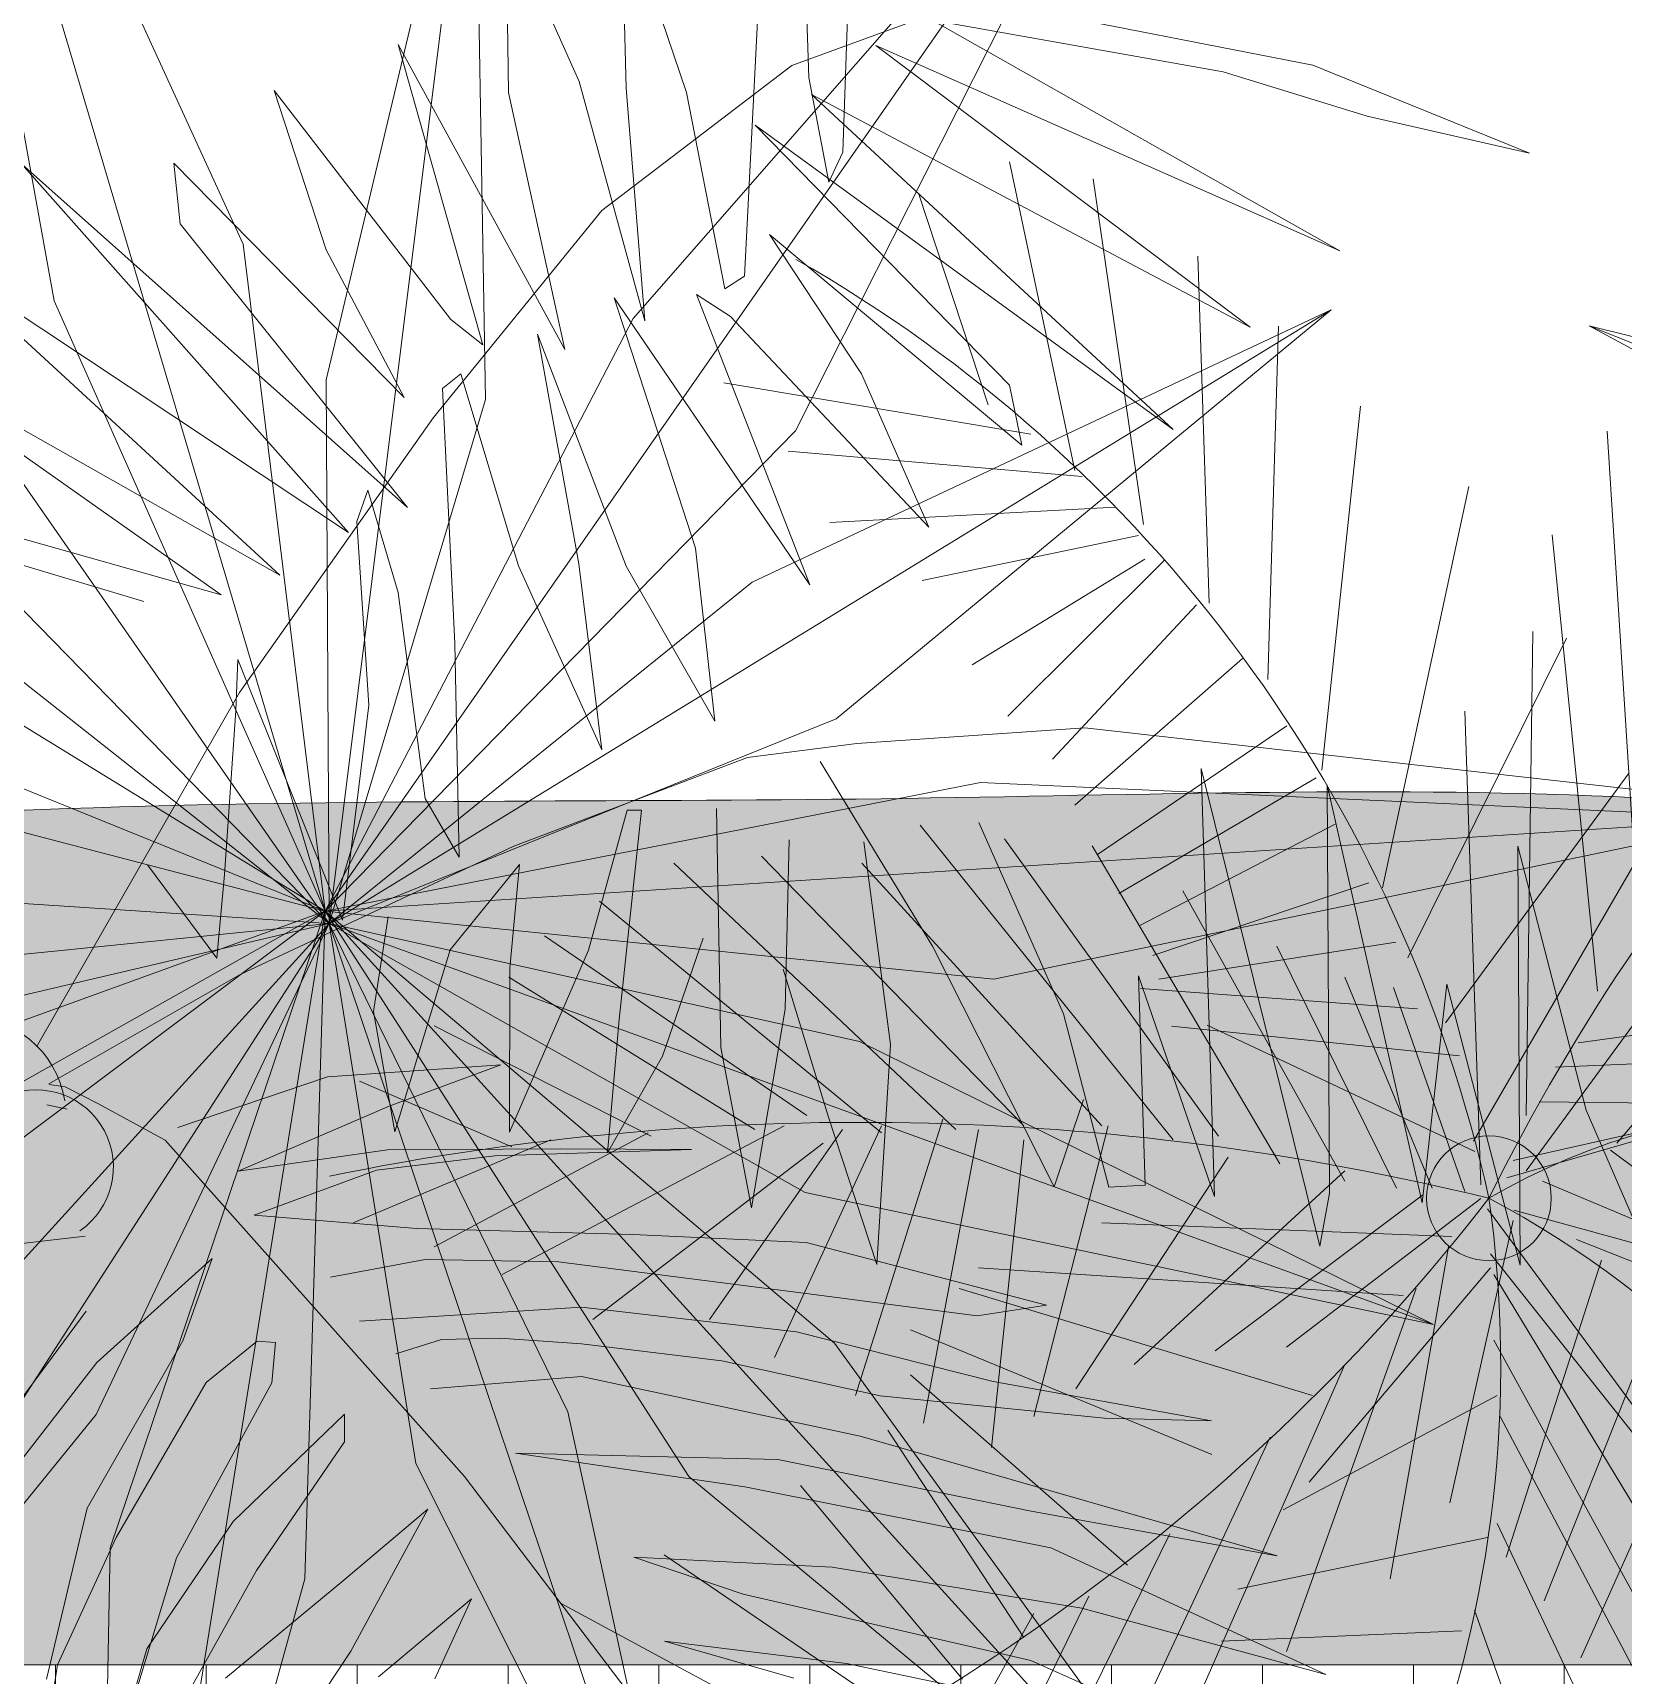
# Model space of a CAD drawing. Header units: metres. Extents: x 8 to 2416, y -346 to 476.
# Drawn here: x 36.892 to 38.32, y 41.144 to 42.618 of the extents above; entities that cross this region are included whole.
import ezdxf

# ---------------------------------------------------------------- set-up
doc = ezdxf.new("R2010")
doc.units = ezdxf.units.M
doc.linetypes.add('0', pattern=[0])
doc.layers.get('0').update_dxf_attribs({"color": 250, "linetype": '0', "lineweight": 20})
for name, color, linetype, lineweight in [('ARBOLES', 86, 'Continuous', 0), ('baños', 140, 'Continuous', 0), ('piso', 253, 'Continuous', 0)]:
    doc.layers.add(name, color=color, linetype=linetype, lineweight=lineweight)
doc.layers.add('arboles oscuros', color=7, linetype='Continuous', lineweight=0, true_color=0x4d582c)
doc.layers.add('grama', color=7, linetype='Continuous', lineweight=0, true_color=0x698c45)
doc.layers.add('hatch piso', color=253, linetype='Continuous', lineweight=0, transparency=0.7)

# ---------------------------------------------------------------- blocks, each defined once
blk = doc.blocks.new('ARBUSTO 2')
at = {"layer": 'arboles oscuros', "color": 252, "true_color": 0x8da178}
for p, q in [((-0.05977702681866504, 1.359074349447354), (2.273736754432321e-13, 5.684341886080801e-14)), ((1.025296746805907, 0.8941045583435425), (2.273736754432321e-13, 2.842170943040401e-14)), ((-1.09983748001946, 0.8006334353528928), (2.273736754432321e-13, 5.684341886080801e-14)), ((-1.311697878169525, -0.3607007855079871), (2.273736754432321e-13, 5.684341886080801e-14)), ((-0.5358230202971299, -1.250419957926198), (2.273736754432321e-13, 5.684341886080801e-14)), ((1.338301157843489, -0.2441442016020687), (2.273736754432321e-13, 5.684341886080801e-14)), ((0.6435375006567483, -1.198547398107166), (2.273736754432321e-13, 5.684341886080801e-14))]:
    blk.add_line(p, q, dxfattribs=at)
for points in [[(2.273736754432321e-13, 5.684341886080801e-14), (0.07705867763343122, 0.6283973886395131), (-0.05977702681866504, 1.359074349447354), (-0.1086469566062078, 0.619762369598817), (2.273736754432321e-13, 5.684341886080801e-14)], [(2.273736754432321e-13, 2.842170943040401e-14), (0.5393461615883552, 0.3315524631603068), (1.025296746805907, 0.8941045583435425), (0.4168094627543724, 0.4713591281699507), (2.273736754432321e-13, 2.842170943040401e-14)], [(2.273736754432321e-13, 5.684341886080801e-14), (-0.443255562289778, 0.452046263502524), (-1.09983748001946, 0.8006334353529212), (-0.5522900016483163, 0.3014719058714377), (2.273736754432321e-13, 5.684341886080801e-14)], [(2.273736754432321e-13, 2.842170943040401e-14), (-0.6297893230430418, -0.06470491811515444), (-1.311697878169525, -0.3607007855079871), (-0.5800474107859372, -0.2438330518832856), (2.273736754432321e-13, 2.842170943040401e-14)], [(2.273736754432321e-13, 5.684341886080801e-14), (-0.3420788781838837, -0.5327319766522578), (-0.5358230202971299, -1.250419957926169), (-0.1710172887908357, -0.605526748282017), (2.273736754432321e-13, 5.684341886080801e-14)], [(2.273736754432321e-13, 8.526512829121202e-14), (0.5954949852105074, -0.2149582295162702), (1.338301157843489, -0.2441442016020403), (0.62839985529763, -0.03198715074481129), (2.273736754432321e-13, 8.526512829121202e-14)], [(2.273736754432321e-13, 8.526512829121202e-14), (0.2032239390853192, -0.5996009910182636), (0.6435375006567483, -1.198547398107138), (0.3667923397808863, -0.5112464527296936), (2.273736754432321e-13, 8.526512829121202e-14)]]:
    blk.add_lwpolyline(points, dxfattribs=at)
blk = doc.blocks.new('PL BASE 1N NASAS 09')
at = {"layer": 'piso'}
blk.add_line((-115.8310712337409, -47.04975761938037), (-112.0424892982115, -47.04975761938051), dxfattribs=at)
blk = doc.blocks.new('PL MUEBLES 1N NASAS 09')
at = {"layer": 'hatch piso'}
h = blk.add_hatch(dxfattribs=at)
h.set_pattern_fill('AR-BRSTD', color=256, scale=0.002, angle=-90.00000000000001)
h.set_pattern_definition([(270, (-8.745879547549919, 232.0100725299206), (0.1354836, -2.178742458197296e-17), []), (0, (-8.745879547549919, 232.0100725299206), (0.1354836, 0.2032), [0.1354836, -0.1354836])])
edge = h.paths.add_edge_path()
edge.add_line((62.33047333544064, 47.14807486002906), (63.23047333544037, 47.14807486002911))
edge.add_line((63.23047333544037, 47.14807486002911), (63.23047333544059, 48.44807486002907))
edge.add_line((63.23047333544059, 48.44807486002907), (56.53309564073618, 48.44807486002884))
edge.add_line((56.53309564073618, 48.44807486002884), (56.53309564073629, 48.27307486002911))
edge.add_line((56.53309564073629, 48.27307486002911), (56.38309564073631, 48.27307486002911))
edge.add_line((56.38309564073631, 48.27307486002911), (56.38309564073633, 48.45357486002917))
edge.add_line((56.38309564073633, 48.45357486002917), (54.58787718628311, 48.45357486002946))
edge.add_line((54.58787718628311, 48.45357486002946), (54.58787718628315, 46.94807486002907))
edge.add_line((54.58787718628315, 46.94807486002907), (55.82569395206997, 46.94807486002912))
edge.add_arc((55.87547333544112, 46.99728881121364), 0.07000000000002685, 180.0000000000116, 224.6727403341577, ccw=False)
edge.add_line((55.80547333544109, 46.99728881121362), (55.80547333544109, 47.10728881121358))
edge.add_arc((55.8754733354411, 47.10728881121359), 0.07000000000000739, 90.00000000001171, 180.0000000000116, ccw=False)
edge.add_line((55.87547333544109, 47.1772888112136), (55.9854733354411, 47.1772888112136))
edge.add_arc((55.98547333544109, 47.10728881121359), 0.07000000000000739, -1.1709744285326451e-11, 89.9999999999884, ccw=False)
edge.add_line((56.05547333544109, 47.10728881121358), (56.05547333544109, 46.99728881121362))
edge.add_arc((55.98547333544108, 46.9972888112136), 0.0700000000000145, -44.67274033409598, 1.750777300912887e-11, ccw=False)
edge.add_line((56.03525271881227, 46.94807486002915), (59.0256939700979, 46.94807486002929))
edge.add_arc((59.07547333674199, 46.99728882813308), 0.07000000000004498, 179.9999999999884, 224.6727598081308, ccw=False)
edge.add_line((59.00547333674194, 46.99728882813309), (59.00547333674194, 47.10728882813305))
edge.add_arc((59.07547333674194, 47.10728882813305), 0.06999999999999318, 90, 180, ccw=False)
edge.add_line((59.07547333674194, 47.17728882813304), (59.18547333674195, 47.17728882813304))
edge.add_arc((59.18547333674195, 47.10728882813305), 0.06999999999999318, 0, 90, ccw=False)
edge.add_line((59.25547333674194, 47.10728882813305), (59.25547333674194, 46.99728882813309))
edge.add_arc((59.18547333674189, 46.99728882813309), 0.07000000000005002, -90, 0, ccw=False)
edge.add_line((59.18547333674189, 46.92728882813304), (59.07547333674199, 46.92728882813304))
edge.add_arc((59.07547333674199, 46.99728882813307), 0.0700000000000287, 229.9947977251994, 270, ccw=False)
edge.add_line((59.03047333544123, 46.94366980275089), (59.03047333544112, 44.97199442516524))
edge.add_arc((59.07547333674192, 44.91837539978317), 0.0699999999999629, 89.9999999999884, 130.0052022748909, ccw=False)
edge.add_line((59.07547333674194, 44.98837539978314), (59.18547333674195, 44.98837539978314))
edge.add_arc((59.18547333674195, 44.91837539978314), 0.06999999999999318, 0, 90, ccw=False)
edge.add_line((59.25547333674194, 44.91837539978314), (59.25547333674194, 44.80837539978319))
edge.add_arc((59.18547333674189, 44.80837539978319), 0.07000000000005002, -90, 0, ccw=False)
edge.add_line((59.18547333674189, 44.73837539978314), (59.07547333674199, 44.73837539978314))
edge.add_arc((59.07547333674198, 44.80837539978323), 0.07000000000009265, 229.9947977250752, 270.0000000000116, ccw=False)
edge.add_line((59.03047333544106, 44.7547563744011), (59.03047333544089, 41.1719944251663))
edge.add_arc((59.07547333674065, 41.11837539978324), 0.07000000000005885, 90.00000000001751, 130.0052022737088, ccw=False)
edge.add_line((59.07547333674063, 41.1883753997833), (59.18547333674053, 41.1883753997833))
edge.add_arc((59.18547333674053, 41.11837539978325), 0.07000000000005002, 0, 90, ccw=False)
edge.add_line((59.25547333674058, 41.11837539978325), (59.25547333674058, 41.00837539978329))
edge.add_arc((59.18547333674059, 41.00837539978329), 0.06999999999999318, -90, 0, ccw=False)
edge.add_line((59.18547333674059, 40.9383753997833), (59.07547333674057, 40.9383753997833))
edge.add_arc((59.07547333674057, 41.00837539978329), 0.06999999999999318, 180, 270, ccw=False)
edge.add_line((59.00547333674058, 41.00837539978329), (59.00547333674058, 41.11837539978325))
edge.add_arc((59.07547333674064, 41.11837539978322), 0.07000000000005713, 149.8480530798668, 179.9999999999767, ccw=False)
edge.add_line((59.01494459063377, 41.15353604390046), (56.03909236191515, 41.15353604390057))
edge.add_arc((55.98547333544103, 41.10853604390083), 0.07000000000006618, 2.9103830456733704e-11, 40.005200884535725, ccw=False)
edge.add_line((56.05547333544109, 41.10853604390087), (56.05547333544109, 40.99853604390091))
edge.add_arc((55.9854733354411, 40.99853604390091), 0.06999999999999318, -90, 0, ccw=False)
edge.add_line((55.9854733354411, 40.92853604390092), (55.87547333544109, 40.92853604390092))
edge.add_arc((55.87547333544109, 40.99853604390091), 0.06999999999999318, 180, 270, ccw=False)
edge.add_line((55.80547333544109, 40.99853604390091), (55.80547333544109, 41.10853604390087))
edge.add_arc((55.87547333544116, 41.10853604390083), 0.07000000000006423, 139.9947991154644, 179.9999999999709, ccw=False)
edge.add_line((55.82185430896703, 41.15353604390057), (50.43629332391805, 41.15353604390077))
edge.add_arc((50.38267429744407, 41.10853604390091), 0.07000000000003498, -3.490185918053612e-11, 40.005200884686076, ccw=False)
edge.add_line((50.4526742974441, 41.10853604390087), (50.4526742974441, 40.99853604390091))
edge.add_arc((50.38267429744411, 40.99853604390091), 0.06999999999999318, -90, 0, ccw=False)
edge.add_line((50.38267429744411, 40.92853604390092), (50.2726742974441, 40.92853604390092))
edge.add_arc((50.2726742974441, 40.99853604390091), 0.06999999999999318, 180, 270, ccw=False)
edge.add_line((50.2026742974441, 40.99853604390091), (50.2026742974441, 41.10853604390087))
edge.add_arc((50.27267429744415, 41.10853604390086), 0.07000000000005002, 139.9947991152424, 179.9999999999942, ccw=False)
edge.add_line((50.21905527097022, 41.1535360439008), (46.43047333544075, 41.15353604390094))
edge.add_line((46.43047333544075, 41.15353604390094), (46.43047333544064, 40.95353604390095))
edge.add_line((46.43047333544064, 40.95353604390095), (44.33047333544016, 40.95353604390101))
edge.add_line((44.33047333544016, 40.95353604390101), (44.33047333544033, 39.35357486002907))
edge.add_line((44.33047333544033, 39.35357486002907), (47.83047333544033, 39.35357486002907))
edge.add_line((47.83047333544033, 39.35357486002907), (47.83047333544062, 38.95357486002915))
edge.add_line((47.83047333544062, 38.95357486002915), (62.33047333543995, 38.95357486002904))
edge.add_line((62.33047333543995, 38.95357486002904), (62.33047333544064, 47.14807486002906))
at = {"layer": 'baños'}
blk.add_blockref('PL BASE 1N NASAS 09', (162.2615445691817, 88.20329366328178), dxfattribs=at)
blk = doc.blocks.new('A2')
at = {"layer": 'ARBOLES', "color": 87, "true_color": 0x4f6a34, "extrusion": (-5.0859915e-09, -1.3773533e-08, 1)}
for p, q in [((727.7252365024327, -26.01380875526134, 1.2569865138e-06), (728.1938347947307, -40.94223689358964, 1.0537526036e-06)), ((715.0763460834676, -41.70832014524701, 9.764854949e-07), (714.757296491647, -28.26066433770393, 1.160084542e-06)), ((714.757296491647, -28.26066433770393, 1.160084542e-06), (719.4055914732985, -41.9996809100819, 9.944909329e-07)), ((706.6281117936015, -42.01132818123514, 9.293443561e-07), (706.474541338148, -29.51998689899729, 1.1006131991e-06)), ((706.474541338148, -29.51998689899729, 1.1006131991e-06), (711.7072099815364, -41.21429045673145, 9.661546316e-07)), ((726.984592131158, -40.05996772297566, 1.0597543692e-06), (744.0146918202977, -33.83593419596308, 1.2320962421e-06)), ((730.6530506082757, -46.30364336248931, 9.924146455e-07), (731.0998198420621, -33.08442492430037, 1.176762251e-06)), ((742.5503139812023, -35.77502666359026, 1.1979402749e-06), (764.4055536469234, -40.0343488883854, 1.2504299224e-06)), ((723.5825457398911, -55.20210574225565, 8.33890853e-07), (724.5119248545083, -36.88403053135348, 1.0909222801e-06)), ((757.9739297581731, -40.53642047051724, 1.2108034387e-06), (737.0515353772472, -36.80355727772807, 1.1558070334e-06)), ((737.0515353772472, -36.80355727772807, 1.1558070334e-06), (766.3426635393017, -53.386671200075, 1.0763733953e-06)), ((704.7803596989618, -60.12297862751796, 6.704852901e-07), (698.7118475178567, -38.5732957726388, 9.364361562e-07)), ((698.7118475178567, -38.5732957726388, 9.364361562e-07), (710.6829774122815, -60.46212252436884, 6.958347439e-07)), ((766.3426635393017, -53.386671200075, 1.0763733953e-06), (733.008095759582, -38.62195773908992, 1.1101963353e-06)), ((733.008095759582, -38.62195773908992, 1.1101963353e-06), (759.8945764433353, -58.86069254687575, 9.681818657e-07)), ((713.3424892186513, -50.48217166607621, 8.468201804e-07), (726.984592131158, -40.05996772297566, 1.0597543692e-06)), ((764.4055536469234, -40.0343488883854, 1.2504299224e-06), (779.9735026617735, -46.36632708272371, 1.242394668e-06)), ((711.7072099815364, -41.21429045673145, 9.661546316e-07), (716.4155354342554, -58.41654534777989, 7.531653098e-07)), ((728.1938347947307, -40.94223689358964, 1.0537526036e-06), (729.6444061963555, -48.45538085595051, 9.576476613e-07)), ((768.3186453127937, -43.71088959224218, 1.2196929187e-06), (757.9739297581731, -40.53642047051724, 1.2108034387e-06)), ((693.5267765630431, -53.30071058112411, 7.072163961e-07), (689.8075251160166, -41.87353759251148, 8.456928588e-07)), ((689.8075251160166, -41.87353759251148, 8.456928588e-07), (702.485157914123, -58.31057407992052, 6.837751272e-07)), ((710.6829774122815, -60.46212252436884, 6.958347439e-07), (706.6281117936015, -42.01132818123514, 9.293443561e-07)), ((716.4155354342554, -58.41654534777989, 7.531653098e-07), (715.0763460834676, -41.70832014524701, 9.764854949e-07)), ((719.4055914732985, -41.9996809100819, 9.944909329e-07), (722.1746512418167, -56.11063678883096, 8.142166313e-07)), ((759.8945764433353, -58.86069254687575, 9.681818657e-07), (728.398216925917, -42.15812462648286, 1.0380450196e-06)), ((728.398216925917, -42.15812462648286, 1.0380450196e-06), (754.3748766904088, -66.20696214515928, 8.389246333e-07)), ((754.3748766904088, -66.20696214515928, 8.389246333e-07), (724.3535405305953, -44.35035709359492, 9.872790438e-07)), ((724.3535405305953, -44.35035709359492, 9.872790438e-07), (742.6096033816975, -63.02778900717831, 8.228749996e-07)), ((779.9735026617735, -46.36632708272371, 1.242394668e-06), (768.3186453127937, -43.71088959224218, 1.2196929187e-06)), ((695.1377560169992, -73.60651100572288, 4.357272122e-07), (671.6482042387609, -47.12303702014503, 6.810305542e-07)), ((671.6482042387609, -47.12303702014503, 6.810305542e-07), (699.3781577622646, -71.82205505191511, 4.818721223e-07)), ((683.0444243448222, -51.44217643764435, 6.795018233e-07), (682.5881849568627, -47.07423723118369, 7.373433484e-07)), ((682.5881849568627, -47.07423723118369, 7.373433484e-07), (699.1336026440782, -63.90586606193278, 5.896622071e-07)), ((729.6444061963555, -48.45538085595051, 9.576476613e-07), (730.6530506082757, -46.30364336248931, 9.924146455e-07)), ((701.2557438604657, -65.35816151215343, 5.804521599e-07), (713.3424892186513, -50.48217166607621, 8.468201804e-07)), ((699.3781577622646, -71.82205505191511, 4.818721223e-07), (683.0444243448222, -51.44217643764435, 6.795018233e-07)), ((743.4925625044114, -67.32981537505493, 7.681116201e-07), (725.3742712625653, -52.20427092360503, 8.842943305e-07)), ((725.3742712625653, -52.20427092360503, 8.842943305e-07), (731.9954087567506, -62.20758853398882, 7.801883544e-07)), ((690.202911339661, -76.672904202177, 3.683935665e-07), (665.4337895421218, -53.8917748854801, 5.561946598e-07)), ((665.4337895421218, -53.8917748854801, 5.561946598e-07), (695.1377560169992, -73.60651100572288, 4.357272122e-07)), ((699.1336026440782, -63.90586606193278, 5.896622071e-07), (693.5267765630431, -53.30071058112411, 7.072163961e-07)), ((722.1746512418167, -56.11063678883096, 8.142166313e-07), (723.5825457398911, -55.20210574225565, 8.33890853e-07)), ((722.5883636372329, -58.10163763065713, 7.888976533e-07), (720.126279431701, -56.52337801117073, 7.981137249e-07)), ((720.126279431701, -56.52337801117073, 7.981137249e-07), (728.2816074263505, -77.37298937761177, 5.524188440000001e-07)), ((728.2816074263505, -77.37298937761177, 5.524188440000001e-07), (714.2188867127423, -56.76550110867498, 7.647338854e-07)), ((714.2188867127423, -56.76550110867498, 7.647338854e-07), (720.0659942105898, -74.72893868451277, 5.470522246e-07)), ((686.0004501191006, -78.08545646145272, 3.275640494e-07), (658.4793267058042, -58.70614750316715, 4.545134011e-07)), ((658.4793267058042, -58.70614750316715, 4.545134011e-07), (690.202911339661, -76.672904202177, 3.683935665e-07)), ((702.485157914123, -58.31057407992052, 6.837751272e-07), (704.7803596989618, -60.12297862751796, 6.704852901e-07)), ((736.8188152064986, -73.21430742012643, 6.531187531e-07), (722.5883636372329, -58.10163763065713, 7.888976533e-07)), ((715.0897117756903, -76.02088360485676, 5.039482486e-07), (708.7149074749809, -59.36412019535089, 7.009485282e-07)), ((708.7149074749809, -59.36412019535089, 7.009485282e-07), (711.6883463208466, -75.86008558938026, 4.888636896e-07)), ((703.2100630322323, -62.2244201663641, 6.335545003e-07), (701.8981893693127, -63.26681340878441, 6.125248844e-07)), ((707.3514136491636, -75.99525830403115, 4.649442812e-07), (703.2100630322323, -62.2244201663641, 6.335545003e-07)), ((731.9954087567506, -62.20758853398882, 7.801883544e-07), (736.8188152064986, -73.21430742012643, 6.531187531e-07)), ((701.8981893693127, -63.26681340878441, 6.125248844e-07), (702.7721089539112, -81.58761816845228, 3.646274235e-07)), ((742.6096033816975, -63.02778900717831, 8.228749996e-07), (743.4925625044114, -67.32981537505493, 7.681116201e-07)), ((687.3211355868862, -85.08788697191102, 2.378328369e-07), (701.2557438604657, -65.35816151215343, 5.804521599e-07)), ((696.5281447690668, -70.57619563828524, 4.845368662e-07), (695.735672761514, -72.81658073696762, 4.496483423e-07)), ((698.709484640335, -77.91058338856027, 3.946107107e-07), (696.5281447690668, -70.57619563828524, 4.845368662e-07)), ((680.4272478280124, -78.56904442061004, 2.925580753e-07), (659.095896749967, -72.18415727031395, 2.720094592e-07)), ((665.5457381341674, -72.31608771626856, 3.029961492e-07), (686.0004501191006, -78.08545646145272, 3.275640494e-07)), ((695.735672761514, -72.81658073696762, 4.496483423e-07), (696.5891696326414, -86.01578079520996, 2.721896029e-07)), ((720.0659942105898, -74.72893868451277, 5.470522246e-07), (721.4454528881274, -87.14482699457062, 3.830574927e-07)), ((713.3263928413256, -89.21141691650287, 3.13299778e-07), (707.3514136491636, -75.99525830403115, 4.649442812e-07)), ((711.6883463208466, -75.86008558938026, 4.888636896e-07), (713.3263928413256, -89.21141691650287, 3.13299778e-07)), ((721.4454528881274, -87.14482699457062, 3.830574927e-07), (715.0897117756903, -76.02088360485676, 5.039482486e-07)), ((700.6417666918788, -92.72084470398485, 2.004486582e-07), (698.709484640335, -77.91058338856027, 3.946107107e-07)), ((702.7721089539112, -81.58761816845228, 3.646274235e-07), (703.0951858545137, -96.9159203165517, 1.551457149e-07)), ((687.1794028003682, -82.73225778667299, 2.695573214e-07), (687.0551223879132, -86.39542844363008, 2.184704305e-07)), ((694.7062739364528, -101.4489285422805, 5.00442421e-08), (687.1794028003682, -82.73225778667299, 2.695573214e-07)), ((672.8072137117442, -110.423217197428, -1.849418522e-07), (687.3211355868862, -85.08788697191102, 2.378328369e-07)), ((696.5891696326414, -86.01578079520996, 2.721896029e-07), (694.7062739364528, -101.4489285422805, 5.00442421e-08)), ((687.0551223879132, -86.39542844363008, 2.184704305e-07), (686.2310832405982, -98.16849980754036, 5.21225878e-08)), ((731.6458354351902, -88.7487104202303, 4.128454101e-07), (748.0234635930859, -87.64405577784962, 5.113568845e-07)), ((748.0234635930859, -87.64405577784962, 5.113568845e-07), (799.5561657875958, -93.4222238346492, 6.938659804e-07)), ((723.7919217241008, -89.76944127793371, 3.588414018e-07), (731.6458354351902, -88.7487104202303, 4.128454101e-07)), ((707.0230100989431, -96.1438743328383, 1.857563963e-07), (723.7919217241008, -89.76944127793371, 3.588414018e-07)), ((737.0929950965497, -103.3089263249622, 2.400040039e-07), (729.0246868871222, -90.04845344439885, 3.816122176e-07)), ((764.9097194007892, -124.8591636824274, 8.46567219e-08), (756.3877427893018, -90.5502810875952, 5.138685471e-07)), ((756.3877427893018, -90.5502810875952, 5.138685471e-07), (757.3327130215888, -121.2826417180369, 9.53814752e-08)), ((772.2472015729539, -121.7432475088027, 1.648922679e-07), (765.4306104920729, -91.73911435135821, 5.43486061e-07)), ((765.4306104920729, -91.73911435135821, 5.43486061e-07), (765.5952410859653, -121.048316881855, 1.406321034e-07)), ((703.0951858545137, -96.9159203165517, 1.551457149e-07), (700.6417666918788, -92.72084470398485, 2.004486582e-07)), ((715.1438039065769, -93.55392015415043, 2.627315037e-07), (712.3815389342275, -103.600933068978, 1.10299784e-07)), ((714.570676969815, -108.5801870476645, 5.28518025e-08), (716.1905297868383, -93.5573858182313, 2.680074082e-07)), ((716.1905297868383, -93.5573858182313, 2.680074082e-07), (715.1438039065769, -93.55392015415043, 2.627315037e-07)), ((721.8912003826106, -110.5857534203579, 6.24601876e-08), (721.574189559085, -93.42568042027108, 2.972027045e-07)), ((746.4975625269583, -108.1625394584172, 2.209841532e-07), (740.4121686033283, -94.42264666459783, 3.792807579999999e-07)), ((687.3661913362052, -105.3498895132722, -4.101737e-08), (707.0230100989431, -96.1438743328383, 1.857563963e-07)), ((726.8003931124779, -95.68599603368492, 2.926505996e-07), (726.4984804770993, -107.8346301791757, 1.237854616e-07)), ((732.1458020933087, -95.81584683797514, 3.180487998e-07), (734.0789524973324, -110.3644262754038, 1.274954478e-07)), ((784.0450316199845, -115.0906692205936, 3.165254373e-07), (779.135843167969, -96.12098299009031, 5.528369454e-07)), ((779.135843167969, -96.12098299009031, 5.528369454e-07), (779.2978733411336, -126.2152306904105, 1.391569166e-07)), ((685.687789889809, -104.1854433843879, -3.35151683e-08), (680.7006154585338, -97.47728336320804, 3.35151683e-08)), ((707.429890894763, -97.45364311669296, 1.697856451e-07), (702.4376393302913, -103.5680052354751, 6.01787279e-08)), ((706.7323612572769, -104.8906488388081, 6.38041718e-08), (707.429890894763, -97.45364311669296, 1.697856451e-07)), ((686.2310832405982, -98.16849980754036, 5.21225878e-08), (685.687789889809, -104.1854433843879, -3.35151683e-08)), ((696.9275954740386, -107.9983953316362, -2.88674322e-08), (697.9968506232763, -101.1981401930623, 7.02343287e-08)), ((702.4376393302913, -103.5680052354751, 6.01787279e-08), (698.4690888139197, -116.6390860439574, -1.400402487e-07)), ((712.3815389342275, -103.600933068978, 1.10299784e-07), (706.6933673108601, -116.6663192488639, -9.85867358e-08)), ((720.6087889712774, -102.7309729724126, 1.641259316e-07), (717.7021910030091, -111.207400190945, 3.25926494e-08)), ((745.8208281692713, -120.6090019080371, 4.61105271e-08), (737.0929950965497, -103.3089263249622, 2.400040039e-07)), ((706.6933673108601, -116.6663192488639, -9.85867358e-08), (706.7323612572769, -104.8906488388081, 6.38041718e-08)), ((729.6130340699797, -115.5833268334725, 3.28991258e-08), (726.3584797741465, -104.9556378881084, 1.627273145e-07)), ((673.6163695286385, -113.211873291436, -2.192361393e-07), (687.3661913362052, -105.3498895132722, -4.101737e-08)), ((757.3327130215888, -121.2826417180369, 9.53814752e-08), (751.8897631482203, -105.4514006633507, 2.857507992e-07)), ((751.8897631482203, -105.4514006633507, 2.857507992e-07), (752.3633637689873, -120.4811320700192, 8.11470268e-08)), ((774.0188158814569, -106.0480466796804, 3.900810492e-07), (772.2472015729539, -121.7432475088027, 1.648922679e-07)), ((779.2978733411336, -126.2152306904105, 1.391569166e-07), (774.0188158814569, -106.0480466796804, 3.900810492e-07)), ((698.4690888139197, -116.6390860439574, -1.400402487e-07), (696.9275954740386, -107.9983953316362, -2.88674322e-08)), ((726.4984804770993, -107.8346301791757, 1.237854616e-07), (724.0960587166581, -122.1071701606108, -8.5016535e-08)), ((749.7460522042999, -120.6219994132665, 6.58951615e-08), (746.4975625269583, -108.1625394584172, 2.209841532e-07)), ((713.7539421394966, -118.147655897563, -8.30799515e-08), (714.570676969815, -108.5801870476645, 5.28518025e-08)), ((672.778325402719, -110.501222484395, -1.861631863e-07), (672.8072137117442, -110.423217197428, -1.849418522e-07)), ((724.0960587166581, -122.1071701606108, -8.5016535e-08), (721.8912003826106, -110.5857534203579, 6.24601876e-08)), ((734.0789524973324, -110.3644262754038, 1.274954478e-07), (733.0920120241008, -126.1743759638903, -9.52829864e-08)), ((693.6222862049788, -112.6977701821964, -1.104052014e-07), (706.0738238872395, -111.8417970803154, -3.52870132e-08)), ((706.0738238872395, -111.8417970803154, -3.52870132e-08), (698.0639417905714, -114.8059530031173, -1.168521046e-07)), ((717.7021910030091, -111.207400190945, 3.25926494e-08), (713.7539421394966, -118.147655897563, -8.30799515e-08)), ((682.8812109581763, -116.3257838549069, -2.150047846e-07), (693.6222862049788, -112.6977701821964, -1.104052014e-07)), ((673.6431722481312, -113.2471104165433, -2.195851606e-07), (674.7786124376457, -113.4204249768683, -2.161974753e-07)), ((674.7786124376457, -113.4204249768683, -2.161974753e-07), (677.1297866094792, -114.6244817013143, -2.208235385e-07)), ((747.9350785621511, -114.3355756971008, 1.432708293e-07), (745.8208281692713, -120.6090019080371, 4.61105271e-08)), ((674.9345397258409, -115.0265943258286, -2.375270569e-07), (673.4776724757797, -114.7008343069814, -2.40449805e-07)), ((677.1297866094792, -114.6244817013143, -2.208235385e-07), (681.9809217533463, -117.2573896594194, -2.32415151e-07)), ((698.0639417905714, -114.8059530031173, -1.168521046e-07), (687.2072494969431, -119.4803224906308, -2.364517313e-07)), ((790.1664474912559, -129.2418994878869, 1.527464696e-07), (784.0450316199845, -115.0906692205936, 3.165254373e-07)), ((733.0920120241008, -126.1743759638903, -9.52829864e-08), (729.6130340699797, -115.5833268334725, 3.28991258e-08)), ((703.4712403886535, -141.403523034509, -4.556931378e-07), (681.9809217533463, -117.2573896594194, -2.32415151e-07)), ((697.9413934733209, -117.9457605540153, -1.607216271e-07), (710.3529478040344, -117.8747097504381, -9.661794699999998e-08)), ((719.7734860455669, -117.9059041618422, -4.9134827e-08), (705.6409467228259, -118.3824748097802, -1.275768631e-07)), ((710.3529478040344, -117.8747097504381, -9.661794699999998e-08), (719.7734860455669, -117.9059041618422, -4.9134827e-08)), ((687.2072494969431, -119.4803224906308, -2.364517313e-07), (697.9413934733209, -117.9457605540153, -1.607216271e-07)), ((705.6409467228259, -118.3824748097802, -1.275768631e-07), (697.1515202165835, -119.4011020062571, -1.847841092e-07)), ((697.1515202165835, -119.4011020062571, -1.847841092e-07), (688.3557262707611, -122.6243397957513, -2.739148142e-07)), ((752.3633637689873, -120.4811320700192, 8.11470268e-08), (749.7460522042999, -120.6219994132665, 6.58951615e-08)), ((765.5952410859653, -121.048316881855, 1.406321034e-07), (764.9097194007892, -124.8591636824274, 8.46567219e-08)), ((688.3557262707611, -122.6243397957513, -2.739148142e-07), (700.0161541452713, -123.59753865698, -2.28014364e-07)), ((700.0161541452713, -123.59753865698, -2.28014364e-07), (715.5662782117688, -124.0228651695021, -1.547848143e-07)), ((676.2144254655525, -124.1323464073646, -3.564359455e-07), (671.6852188659564, -124.669991397597, -3.868767226e-07)), ((715.5662782117688, -124.0228651695021, -1.547848143e-07), (728.013111786434, -124.5874510926899, -9.92566677e-08)), ((728.013111786434, -124.5874510926899, -9.92566677e-08), (745.2693652964982, -129.0932288832337, -7.35519883e-08)), ((677.0682631558032, -133.203874409137, -4.770403243e-07), (685.3546812420119, -125.7546154770001, -3.32293059e-07)), ((685.3546812420119, -125.7546154770001, -3.32293059e-07), (683.2416705323201, -131.6542099974114, -4.242980731e-07)), ((700.644362623428, -125.8052448322183, -2.552272149e-07), (693.836309345652, -127.0911235472238, -3.075640087e-07)), ((710.2139362679287, -125.9864670662349, -2.090525153e-07), (700.644362623428, -125.8052448322183, -2.552272149e-07)), ((728.0009811061825, -128.250993140161, -1.497782814e-07), (710.2139362679287, -125.9864670662349, -2.090525153e-07)), ((740.2948151834466, -129.8618092026364, -1.094385742e-07), (728.0009811061825, -128.250993140161, -1.497782814e-07)), ((676.2953488771168, -129.5377320066365, -4.304756264e-07), (670.0994122163067, -137.8911170350185, -5.770437316e-07)), ((695.9193639564344, -130.2382339747548, -3.403164399e-07), (711.8854062172563, -129.2443664260964, -2.454242176e-07)), ((711.8854062172563, -129.2443664260964, -2.454242176e-07), (727.3189252850052, -131.0151123914605, -1.913188991e-07)), ((745.2693652964982, -129.0932288832337, -7.35519883e-08), (740.2948151834466, -129.8618092026364, -1.094385742e-07)), ((683.2416705323201, -131.6542099974114, -4.242980731e-07), (676.3607062756179, -143.6689092599053, -6.247794551e-07)), ((684.9140059016398, -134.6504269782832, -4.570610829999999e-07), (688.5874508628543, -131.6719113613992, -3.973532902e-07)), ((688.5874508628543, -131.6719113613992, -3.973532902e-07), (689.8954875270767, -131.7883936139018, -3.92304999e-07)), ((689.8954875270767, -131.7883936139018, -3.92304999e-07), (689.6242749109227, -134.6660250245405, -4.333195352e-07)), ((701.821557258212, -131.5662008161703, -3.285887302e-07), (698.5283801353438, -132.6020341492136, -3.596048855e-07)), ((706.0088347925313, -131.4679156563005, -3.059385384e-07), (701.821557258212, -131.5662008161703, -3.285887302e-07)), ((711.8767411627202, -131.8611824194067, -2.815110894e-07), (706.0088347925313, -131.4679156563005, -3.059385384e-07)), ((721.966211998817, -133.0908641009523, -2.471331879e-07), (711.8767411627202, -131.8611824194067, -2.815110894e-07)), ((727.3189252850052, -131.0151123914605, -1.913188991e-07), (741.4380942326673, -134.5759154817484, -1.685537649e-07)), ((670.8735630423283, -141.1834287404228, -6.184531709e-07), (677.0682631558032, -133.203874409137, -4.770403243e-07)), ((733.322498379952, -135.5957793777907, -2.238767453e-07), (721.966211998817, -133.0908641009523, -2.471331879e-07)), ((701.0247527310496, -135.114994004507, -3.815206912e-07), (711.8689415434927, -134.2163162197256, -3.139892712e-07)), ((711.8689415434927, -134.2163162197256, -3.139892712e-07), (731.8922861877727, -138.5069550211548, -2.71247966e-07)), ((678.4472265121158, -145.7692936332756, -6.430971443e-07), (684.9140059016398, -134.6504269782832, -4.570610829999999e-07)), ((689.6242749109227, -134.6660250245405, -4.333195352e-07), (682.7788370386762, -147.2415939834727, -6.413453875e-07)), ((749.4294082223041, -137.2192218987075, -1.643176782e-07), (733.322498379952, -135.5957793777907, -2.238767453e-07)), ((741.4380942326673, -134.5759154817484, -1.685537649e-07), (757.1298281237426, -137.3942554278627, -1.275642383e-07)), ((686.8622570907172, -144.6382709088116, -5.847201918e-07), (694.8504784606383, -136.9263404517262, -4.378716375e-07)), ((694.8504784606383, -136.9263404517262, -4.378716375e-07), (694.8439183095948, -138.9076440561726, -4.651945529e-07)), ((757.1298281237426, -137.3942554278627, -1.275642383e-07), (749.4294082223041, -137.2192218987075, -1.643176782e-07)), ((694.8439183095948, -138.9076440561726, -4.651945529e-07), (688.5328603648323, -148.1578509957425, -6.247005701e-07)), ((731.8922861877727, -138.5069550211548, -2.71247966e-07), (761.845417360897, -147.092194833832, -2.371556797e-07)), ((725.9801881445932, -140.1696356773463, -3.242178331e-07), (707.1403528265809, -139.7334153210511, -4.140287795e-07)), ((707.1403528265809, -139.7334153210511, -4.140287795e-07), (723.6184926444552, -142.1431408342423, -3.634115346e-07)), ((744.1736182307982, -143.8934629440899, -2.829764604e-07), (725.9801881445932, -140.1696356773463, -3.242178331e-07)), ((763.1741177946303, -219.9944056690025, -1.2345189252e-06), (703.4712403886535, -141.403523034509, -4.556931378e-07)), ((723.6184926444552, -142.1431408342423, -3.634115346e-07), (745.5855094680901, -146.5149826099302, -3.119031811e-07)), ((676.3607062756179, -143.6689092599053, -6.247794551e-07), (673.4414820639128, -155.9584107488732, -8.088964585e-07)), ((694.8109904402548, -148.851543614241, -6.023246522e-07), (700.8466247489303, -143.7499915828841, -5.013610724e-07)), ((700.8466247489303, -143.7499915828841, -5.013610724e-07), (695.3175174797382, -153.9373751188854, -6.697983279e-07)), ((680.6637199938626, -153.7767009210187, -7.421143657e-07), (686.8622570907172, -144.6382709088116, -5.847201918e-07)), ((761.845417360897, -147.092194833832, -2.371556797e-07), (744.1736182307982, -143.8934629440899, -2.829764604e-07)), ((674.2299926638826, -154.9142852357403, -7.905048031e-07), (678.4472265121158, -145.7692936332756, -6.430971443e-07)), ((682.7788370386762, -147.2415939834727, -6.413453875e-07), (676.2775189692802, -168.7903402051649, -9.712134024e-07)), ((729.8797869267322, -147.9209313780184, -4.111472338e-07), (715.6390619545813, -147.2008726737724, -4.736576874e-07)), ((715.6390619545813, -147.2008726737724, -4.736576874e-07), (723.4808435384728, -149.8436837058125, -4.701752979e-07)), ((745.5855094680901, -146.5149826099302, -3.119031811e-07), (765.3312040767912, -155.6271734867446, -3.369838081e-07)), ((688.5328603648323, -148.1578509957425, -6.247005701e-07), (682.8919744791411, -158.232714823353, -7.921565368e-07)), ((747.8141350807122, -150.8588481941581, -3.603987861e-07), (729.8797869267322, -147.9209313780184, -4.111472338e-07)), ((686.3016338691392, -155.8888449771677, -7.425316695e-07), (694.8109904402548, -148.851543614241, -6.023246522e-07)), ((697.2927546512828, -155.7757075611305, -6.850726209999999e-07), (703.9655125503267, -150.1902789963704, -5.742039467e-07)), ((703.9655125503267, -150.1902789963704, -5.742039467e-07), (701.3296328822853, -155.9386088656069, -6.667848192e-07)), ((723.4808435384728, -149.8436837058125, -4.701752979e-07), (744.1380913839989, -154.6224076434811, -4.309326232e-07)), ((765.3312040767912, -155.6271734867446, -3.369838081e-07), (747.8141350807122, -150.8588481941581, -3.603987861e-07)), ((730.9036136309765, -154.8402678154705, -5.012437685e-07), (717.8247329021906, -153.2268523628938, -5.455404135e-07)), ((717.8247329021906, -153.2268523628938, -5.455404135e-07), (727.1244549137148, -155.8744914055949, -5.347094502e-07)), ((676.2775189692802, -168.7903402051649, -9.712134024e-07), (680.6637199938626, -153.7767009210187, -7.421143657e-07)), ((695.3175174797382, -153.9373751188854, -6.697983279e-07), (688.6299057174631, -164.0087734686433, -8.425302016e-07)), ((672.5108651875045, -166.0488726227411, -9.526108773e-07), (674.2299926638826, -154.9142852357403, -7.905048031e-07)), ((747.5278202288803, -158.2972147677415, -4.643075682e-07), (730.9036136309765, -154.8402678154705, -5.012437685e-07)), ((744.1380913839989, -154.6224076434811, -4.309326232e-07), (768.8496681456841, -165.5828338789777, -4.562135465e-07))]:
    blk.add_line(p, q, dxfattribs=at)
at = {"layer": 'ARBOLES', "color": 87, "true_color": 0x4f6a34, "extrusion": (5.085991501233349e-09, 1.377353299876664e-08, -0.9999999999999998)}
blk.add_ellipse((667.7065150241052, -115.5107150437, -2.809567816e-07), major_axis=(-5.040747801024497, 5.040747801024497, 4.37917057e-08), ratio=0.9999999999999442, start_param=5.569617846904408, end_param=8.487626441044652, dxfattribs=at)
at = {"layer": 'ARBOLES', "color": 87, "true_color": 0x4f6a34, "extrusion": (5.08599150728798e-09, 1.377353299271202e-08, -0.9999999999999999)}
blk.add_ellipse((672.7051454110778, -119.1819354433971, -3.060994653e-07), major_axis=(-3.922717774318241, 3.922717774318241, 3.40787734e-08), ratio=0.9999999999999896, start_param=5.235779183303432, end_param=9.608581832279244, dxfattribs=at)
blk = doc.blocks.new('arbol4')
at = {"layer": 'ARBOLES', "color": 252, "true_color": 0x8da178}
for p, q in [((1294.210444156487, 72.0657798606536), (1294.26704698726, 72.22427440602962)), ((1294.01799453186, 72.06728933251554), (1293.934505356473, 72.21823651858551)), ((1294.04205073494, 72.05974197321314), (1293.98120269186, 72.18502813765201)), ((1294.077427504172, 72.0325714797201), (1294.01799453186, 72.15332922857681)), ((1294.220349651873, 72.02804306413793), (1294.282612765722, 72.1593671160191)), ((1293.928845073396, 72.12615873508378), (1293.811394199543, 72.06276091693337)), ((1294.12129469802, 71.99030626761862), (1294.056201442633, 72.12917767880401)), ((1294.221764722642, 71.98124943645428), (1294.296763473415, 72.12313979136172)), ((1293.958561559551, 72.11106401647532), (1293.856676464161, 72.04162831088445)), ((1294.153841325716, 71.95860735854342), (1294.088748070327, 72.10653560089315)), ((1293.986862974937, 72.09596929786869), (1293.916109436471, 72.01143887366936)), ((1294.184972882639, 71.92539897760992), (1294.128370051868, 72.0838935229823)), ((1294.218934581103, 71.94804105552078), (1294.295348402647, 72.08691246670617)), ((1294.312511558263, 71.96268806770797), (1294.256847707825, 72.08668965520894)), ((1294.013749319553, 72.07785563554182), (1293.954316347242, 71.98728732389839)), ((1294.20478387341, 72.07483669181795), (1294.100068636481, 72.07936510740012)), ((1294.218934581103, 71.91936109016581), (1294.306668968801, 72.06427038879531)), ((1294.290471143774, 71.93684400247923), (1294.240931146048, 72.06182382205964)), ((1294.216104439564, 72.03408095158022), (1294.107143990327, 72.05672302949108)), ((1294.199123590332, 71.90728531528123), (1294.173652316485, 72.05219461390891)), ((1294.059031584172, 72.04615672646662), (1293.964221842628, 71.96313577412559)), ((1294.265961454487, 71.91304710319685), (1294.224266790664, 72.04276816227696)), ((1294.220349651873, 71.97219260528993), (1294.126954981098, 72.02200517669382)), ((1294.227383910033, 71.8957230262223), (1294.199757101377, 72.01897126299275)), ((1294.217519510335, 71.91030425900146), (1294.303838827263, 72.01898623297359)), ((1294.217519510335, 71.91634214644557), (1294.138275547252, 72.00992940180925)), ((1294.216104439564, 71.89068112481266), (1294.306668968801, 72.01294834552948)), ((1294.095823424173, 71.99785362692285), (1293.964221842628, 71.9435126399386)), ((1294.013749319553, 71.86049168759757), (1293.99959861186, 71.99483468320079)), ((1293.993938328783, 71.8559632720154), (1293.969882125705, 71.98426838017633)), ((1294.050541159556, 71.85445380015528), (1294.01799453186, 71.98124943645428)), ((1293.978372550321, 71.85143485643323), (1293.940165639548, 71.97219260528993)), ((1294.139690618023, 71.97219260528993), (1293.985447904167, 71.92539897760992)), ((1294.10289877802, 71.8680390469018), (1294.036390451863, 71.9691736615697)), ((1293.951486205703, 71.85445380015528), (1293.904788870316, 71.95558841482318)), ((1294.153841325716, 71.87407693434409), (1294.061861725711, 71.95860735854342)), ((1294.187803024178, 71.88464323737037), (1294.097238494943, 71.95256947110295)), ((1294.213274298026, 71.88615270923049), (1294.128370051868, 71.95105999924101)), ((1294.254997720735, 71.9039709091195), (1294.368684310381, 71.94898907236177)), ((1293.926014931857, 71.86200115945951), (1293.825544907236, 71.93898422435643)), ((1293.934505356473, 71.8559632720154), (1293.87648745493, 71.93898422435643)), ((1294.269877128799, 71.86502010317975), (1294.367517011881, 71.9374747524945)), ((1294.227595525573, 71.89122240940935), (1294.375654625256, 71.93196483718759)), ((1294.240160642642, 71.87860534992626), (1294.366101941111, 71.9314368650522)), ((1294.179312599562, 71.92841792133015), (1293.993938328783, 71.91634214644557)), ((1293.909034082625, 71.85445380015528), (1293.785922925695, 71.91936109016581)), ((1293.849601110313, 71.85747274387734), (1293.75620643954, 71.90728531528123)), ((1294.200538661103, 71.90275689969906), (1294.047711018017, 71.89671901225495)), ((1293.807148987234, 71.86049168759757), (1293.720829670306, 71.89671901225495)), ((1294.176482458023, 71.88162429364831), (1294.124124839559, 71.77596126339824)), ((1294.192048236487, 71.88162429364831), (1294.153841325716, 71.78954651014476)), ((1294.20619894418, 71.88313376550843), (1294.175067387255, 71.79407492572693)), ((1294.213274298026, 71.8801148217882), (1294.20619894418, 71.67331717687023)), ((1294.153841325716, 71.87860534992626), (1294.083087787249, 71.75180971362727)), ((1294.22459486418, 71.87709587806614), (1294.366101941111, 71.83634013782842)), ((1294.233085288796, 71.87407693434409), (1294.313744322647, 71.76388548851367)), ((1294.125539910329, 71.87105799062385), (1294.043465805708, 71.73218657943846)), ((1294.227425005719, 71.86954851876192), (1294.347706021111, 71.84237802526889)), ((1293.790168138002, 71.86351063131963), (1293.723659811844, 71.83483066596648)), ((1293.851016181084, 71.85898221573746), (1293.75620643954, 71.81067911619368)), ((1294.078842574942, 71.86049168759757), (1293.968467054935, 71.72312974827412)), ((1294.098653565711, 71.85898221573746), (1294.005258894937, 71.72916763571641)), ((1294.21065325202, 71.86563284919077), (1294.093807369966, 71.81048997516166)), ((1294.210082270684, 71.86114057493444), (1294.296642007214, 71.71167153054023)), ((1294.272707270337, 71.86200115945951), (1294.339215596495, 71.78350862270247)), ((1293.8962984457, 71.8559632720154), (1293.788753067233, 71.78954651014476)), ((1293.951486205703, 71.85747274387734), (1293.828375048774, 71.75633812920944)), ((1293.984032833398, 71.8559632720154), (1293.860921676468, 71.73973393874087)), ((1294.013749319553, 71.85445380015528), (1293.899128587239, 71.73671499502063)), ((1294.047711018017, 71.85445380015528), (1293.942995781087, 71.73973393874087)), ((1293.918939578009, 71.84992538457311), (1293.804318845695, 71.77143284781607)), ((1294.233085288796, 71.84992538457311), (1294.235915430335, 71.63859932407479)), ((1294.238745571874, 71.84388749713082), (1294.367517011881, 71.84539696899094)), ((1294.203920315817, 71.82388338034082), (1294.078175495009, 71.810955216779)), ((1294.245820925719, 71.82879277852237), (1294.392988285727, 71.8227548910819)), ((1294.255726421105, 71.81822647549973), (1294.407138993421, 71.79709386944899)), ((1294.19780571347, 71.8094444054642), (1294.27808373829, 71.7003357983541)), ((1294.185623861297, 71.80338467542435), (1294.064661353054, 71.79441351347316)), ((1294.264216845721, 71.79558439758887), (1294.244405854951, 71.5963341119733)), ((1294.176202210757, 71.77414987723944), (1294.072703361292, 71.79034811867507)), ((1294.164353660287, 71.74826677698923), (1294.069967294435, 71.78004456962492)), ((1294.181365177547, 71.78110172835488), (1294.250627447637, 71.64143932252239)), ((1294.282612765722, 71.77596126339824), (1294.268462058028, 71.5510499561534)), ((1294.149697555663, 71.7227405251707), (1294.064043019199, 71.76710301949981)), ((1294.141417867792, 71.70249027549846), (1294.055120862699, 71.75302089305308)), ((1294.170349422818, 71.75054792963249), (1294.207991423545, 71.57534254033101)), ((1294.128546194469, 71.67978044896893), (1294.045818051974, 71.73594391710333)), ((1294.109107777279, 71.65029719553797), (1294.035944259917, 71.7143746668936)), ((1294.08902689146, 71.62698206533253), (1294.026260794969, 71.69430284143903)), ((1294.143844767722, 71.69913857756376), (1294.160739279224, 71.54026479847573)), ((1294.075132095281, 71.60744551252185), (1294.006750890484, 71.67547998548991)), ((1294.120266506598, 71.6595301992985), (1294.124907678631, 71.50525708765247)), ((1294.06651910571, 71.6070186330636), (1293.991071663007, 71.65312700739025)), ((1294.094641999766, 71.62626836847096), (1294.089647059373, 71.47474165108554)), ((1294.063783038849, 71.59671508401163), (1293.969277833182, 71.61633505441398)), ((1294.053647432384, 71.58430880653225), (1293.928973086949, 71.59102558896495)), ((1294.066019611669, 71.5918659613236), (1294.04398901924, 71.44098290976956)), ((1294.039110167577, 71.57094037694708), (1293.910748119725, 71.55986648656665)), ((1294.0359219592, 71.56830237587212), (1294.007371975426, 71.43346411713549)), ((1294.016792708938, 71.55247436942784), (1293.882696712963, 71.52995635367745)), ((1293.998044112898, 71.53964121248839), (1293.967804402867, 71.44762296789315))]:
    blk.add_line(p, q, dxfattribs=at)
blk.add_circle((1294.216804031063, 71.88603086845262), 0.02721536160463699, dxfattribs=at)
for centre, radius, start, end in [((1293.702821612465, 71.95886114143661), 0.5191167260759093, 351.9349947441569, 49.79031302169275), ((1294.005731064203, 72.2820417892018), 0.4487498709647919, 298.0575195194563, 7.072313305644359), ((1293.502411078797, 71.33185270536899), 0.9041408776769454, 37.80191212544985, 70.15794422631232), ((1294.365524868953, 72.14068272958878), 0.2948990640931313, 239.7143752216242, 357.8335244943124), ((1293.942140606713, 73.00726560835403), 1.154386130650183, 258.4254868245654, 283.7644164074232), ((1293.602011463948, 72.02322101839138), 0.6299135161430813, 299.7080554567746, 347.4206180778311), ((1295.027164778662, 72.28701239601116), 0.9041408776769454, 206.3270589675627, 238.683091068428)]:
    blk.add_arc(centre, radius, start, end, dxfattribs=at)

msp = doc.modelspace()

# ---------------------------------------------------------------- hatches: boundary and pattern name
at = {"layer": 'grama', "transparency": 33554495}
h = msp.add_hatch(color=256, dxfattribs=at)
h.dxf.hatch_style = 1
edge = h.paths.add_edge_path()
edge.add_spline(control_points=[(39.53970143399815, 41.15353604390114), (39.36272947683926, 41.41473394942086), (38.96943356429162, 41.99323458075899), (37.6598604515566, 41.90709882656457), (36.42213205499351, 41.95064399755993), (35.68879435031275, 41.71607283357407), (35.45155164061995, 41.65479839169298)], knot_values=[0.5449611889812966, 0.5449611889812966, 0.5449611889812966, 0.5449611889812966, 1.473857755420262, 2.473857755420262, 3.473857755420262, 3.928896566438965, 3.928896566438965, 3.928896566438965, 3.928896566438965], degree=3, periodic=0)
edge.add_line((35.45155164061998, 41.65479839169299), (35.45155164061998, 41.15353604390138))
edge.add_line((35.45155164061998, 41.15353604390138), (38.34013357614987, 41.15353604390128))
edge.add_arc((38.39375260262341, 41.10853604390088), 0.07000000000005004, 90, 139.9947991147479, ccw=False)
edge.add_line((38.39375260262341, 41.17853604390093), (38.50375260262331, 41.17853604390093))
edge.add_arc((38.50375260262331, 41.10853604390088), 0.07000000000005004, 40.005200885219324, 90, ccw=False)
edge.add_line((38.55737162909688, 41.15353604390125), (39.53970143399806, 41.15353604390121))
edge = h.paths.add_edge_path()
edge.add_spline(control_points=[(35.45155164061995, 41.65479839169298), (35.16742627368284, 41.58141521669098), (34.8719647372603, 41.52536350335094), (34.55155164062005, 41.55114236097617)], knot_values=[0, 0, 0, 0, 0.5449611889812971, 0.5449611889812971, 0.5449611889812971, 0.5449611889812971], degree=3, periodic=0)
edge.add_line((34.55155164062002, 41.55114236097617), (34.55155164061993, 41.15353604390142))
edge.add_line((34.55155164061993, 41.15353604390142), (35.45155164061998, 41.15353604390138))
edge.add_line((35.45155164061998, 41.15353604390138), (35.45155164061998, 41.65479839169299))

# ---------------------------------------------------------------- linework, layer by layer
msp.add_open_spline([(34.55155164062005, 41.55114236097617), (35.13950744943502, 41.50383833612732), (36.14738530329265, 41.9603100069336), (37.6598604515566, 41.90709882656457), (38.96943356429162, 41.99323458075899), (39.36272947683926, 41.41473394942086), (39.53970143399815, 41.15353604390114)], degree=3, knots=[0, 0, 0, 0, 1, 2, 3, 3.928896566438965, 3.928896566438965, 3.928896566438965, 3.928896566438965])

# ---------------------------------------------------------------- block references
msp.add_blockref('PL MUEBLES 1N NASAS 09', (-11.87892169482075, 3.552713678800501e-15))
at = {"layer": 'ARBOLES', "xscale": 0.0125, "yscale": 0.0125, "zscale": 0.0125}
msp.add_blockref('A2', (28.48620033971957, 43.09001496474767, 2.552721577047787e-09), dxfattribs=at)
at = {"layer": 'ARBOLES', "xscale": -2.056126495412678, "yscale": 2.056126495412678, "zscale": 2.056126495412678, "rotation": 180}
msp.add_blockref('arbol4', (-2622.874047496703, 189.3790390219046, 1.808265492704779e-08), dxfattribs=at)
at = {"layer": 'arboles oscuros'}
for p, xscale, yscale, zscale, rotation in [((39.49102686490534, 41.8693333732744), 0.9529508504097018, 0.9529508504097018, 0.9529508504097018, 14.02447005196064), ((37.15460954041902, 41.83008637414798), 0.9529508504097018, 0.9529508504097018, 0.9529508504097018, 14.02447005196064), ((37.15807635107814, 41.81897955538682), 0.7754526281055341, 0.7754526281055341, 0.7754526281055341, 144.6685050625734)]:
    msp.add_blockref('ARBUSTO 2', p, dxfattribs=dict(at, xscale=xscale, yscale=yscale, zscale=zscale, rotation=rotation))

doc.saveas('drawing.dxf')
